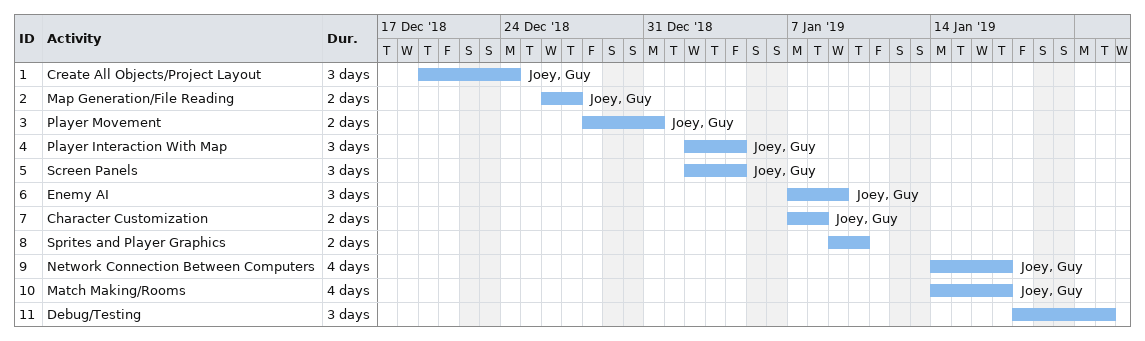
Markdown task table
| ID | Task | Duration | Start | Finish | Resources |
|---|---|---|---|---|---|
| 1 | Create All Objects/Project Layout | 3d | 2018-12-20 | 2018-12-24 | Joey, Guy |
| 2 | Map Generation/File Reading | 2d | 2018-12-26 | 2018-12-27 | Joey, Guy |
| 3 | Player Movement | 2d | 2018-12-28 | 2018-12-31 | Joey, Guy |
| 4 | Player Interaction With Map | 3d | 2019-01-02 | 2019-01-04 | Joey, Guy |
| 5 | Screen Panels | 3d | 2019-01-02 | 2019-01-04 | Joey, Guy |
| 6 | Enemy AI | 3d | 2019-01-07 | 2019-01-09 | Joey, Guy |
| 7 | Character Customization | 2d | 2019-01-07 | 2019-01-08 | Joey, Guy |
| 8 | Sprites and Player Graphics | 2d | 2019-01-09 | 2019-01-10 |  |
| 9 | Network Connection Between Computers | 4d | 2019-01-14 | 2019-01-17 | Joey, Guy |
| 10 | Match Making/Rooms | 4d | 2019-01-14 | 2019-01-17 | Joey, Guy |
| 11 | Debug/Testing | 3d | 2019-01-18 | 2019-01-22 |  |
